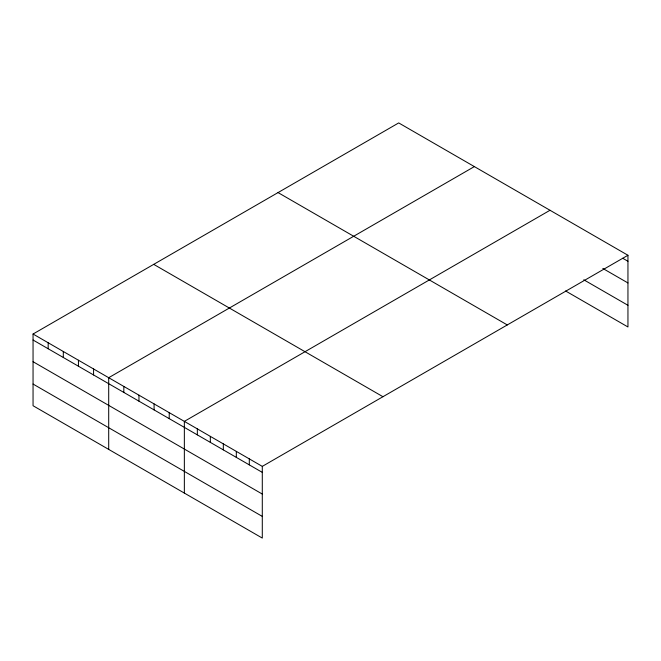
<?xml version="1.0" encoding="UTF-8"?>
<svg xmlns="http://www.w3.org/2000/svg" width="661" height="661" viewBox="0 0 661 661"><rect width="100%" height="100%" fill="white"/><g stroke="black" fill="none" stroke-linecap="round" stroke-linejoin="round"><path stroke-width="0.99" d="M33.05 334.028L262.293 466.377L262.293 538.079L33.05 405.73L33.05 334.028L398.707 122.921L627.95 255.27L627.95 326.972L565.593 290.972M474.358 166.597L108.701 377.704L108.701 449.406M550.01 210.272L184.353 421.379L184.353 493.081M262.293 466.377L627.95 255.27M622.753 258.269L627.95 261.269M602.832 268.449L627.95 282.949M583.779 279.793L627.95 305.291M278.041 192.582L507.284 324.939M153.716 264.359L382.959 396.716M33.05 340.018L262.293 472.375M33.05 361.707L262.293 494.056M33.05 384.049L262.293 516.398M249.304 458.883L249.304 464.873M236.316 451.38L236.316 457.371M223.327 443.878L223.327 449.877M210.33 436.384L210.33 442.374M197.342 428.882L197.342 434.872M169.224 412.646L169.224 418.636M154.087 403.912L154.087 409.903M138.959 395.171L138.959 401.169M123.83 386.437L123.83 392.436M93.573 368.97L93.573 374.961M78.444 360.237L78.444 366.227M63.307 351.495L63.307 357.494M48.179 342.762L48.179 348.76"/></g></svg>
